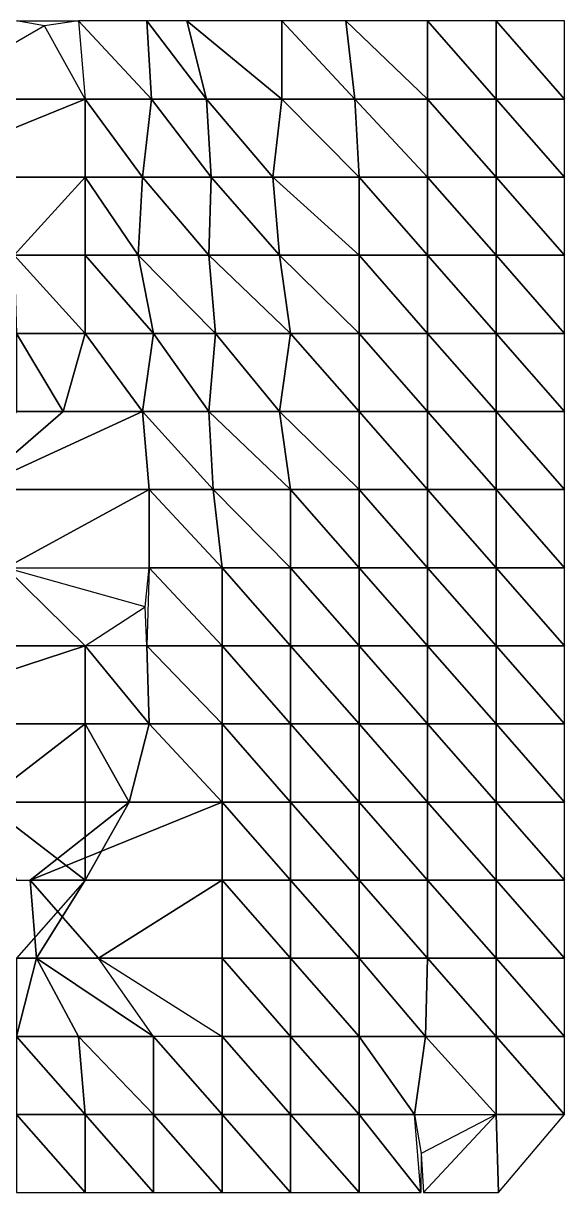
# Model space of a CAD drawing. Header units: metres. Extents: x -317 to 276, y -240 to 234.
# Drawn here: x 234.4 to 276, y -240 to -150.2 of the extents above; entities that cross this region are included whole.
import ezdxf

# ---------------------------------------------------------------- set-up
doc = ezdxf.new("R2010")
doc.units = ezdxf.units.M

msp = doc.modelspace()

# ---------------------------------------------------------------- linework, layer by layer
for points in [[(236.05823, -150.375, -618.04486), (226.28693, -156, -629.6735), (239.16687, -156, -618.612), (239.16698, -155.9999, -618.6119)], [(238.65924, -150, -619.5412), (236.05823, -150.375, -618.04486), (233.90137, -150, -615.7355), (233.90147, -149.9999, -615.73535)], [(238.65924, -150, -619.5412), (244.26312, -156, -621.7983), (243.92474, -150, -622.4177), (243.92485, -149.9999, -622.4176)], [(238.65924, -150, -619.5412), (239.16687, -156, -618.612), (244.26312, -156, -621.7983), (244.26323, -155.9999, -621.79816)], [(243.92474, -150, -622.4177), (248.51343, -156, -626.53326), (246.99054, -150, -629.32086), (246.99065, -149.9999, -629.32074)], [(243.92474, -150, -622.4177), (244.26312, -156, -621.7983), (248.51343, -156, -626.53326), (248.51353, -155.9999, -626.53314)], [(246.99054, -150, -629.32086), (254.2865, -156, -628.4806), (254.2865, -150, -628.4806), (254.2866, -149.9999, -628.48047)], [(246.99054, -150, -629.32086), (248.51343, -156, -626.53326), (254.2865, -156, -628.4806), (254.2866, -155.9999, -628.48047)], [(254.2865, -150, -628.4806), (259.89038, -156, -630.7377), (259.21356, -150, -631.9766), (259.21365, -149.9999, -631.9765)], [(254.2865, -150, -628.4806), (254.2865, -156, -628.4806), (259.89038, -156, -630.7377), (259.89047, -155.9999, -630.73755)], [(259.21356, -150, -631.9766), (265.49432, -156, -632.99475), (265.49432, -150, -632.99475), (265.49442, -149.9999, -632.9946)], [(259.21356, -150, -631.9766), (259.89038, -156, -630.7377), (265.49432, -156, -632.99475), (265.49442, -155.9999, -632.9946)], [(265.49432, -150, -632.99475), (270.75983, -156, -635.87134), (270.75983, -150, -635.87134), (270.75992, -149.9999, -635.8712)], [(265.49432, -150, -632.99475), (265.49432, -156, -632.99475), (270.75983, -156, -635.87134), (270.75992, -155.9999, -635.8712)], [(270.75983, -150, -635.87134), (276.02533, -156, -638.74786), (276.02533, -150, -638.74786), (276.02542, -149.9999, -638.74774)], [(270.75983, -150, -635.87134), (270.75983, -156, -635.87134), (276.02533, -156, -638.74786), (276.02542, -155.9999, -638.74774)], [(224.42566, -162, -633.08057), (239.16687, -162, -618.612), (239.16687, -156, -618.612), (239.16698, -155.9999, -618.6119)], [(224.42566, -162, -633.08057), (239.16687, -156, -618.612), (226.28693, -156, -629.6735), (226.28703, -155.9999, -629.6734)], [(239.16687, -156, -618.612), (243.5863, -162, -623.03723), (244.26312, -156, -621.7983), (244.26323, -155.9999, -621.79816)], [(239.16687, -156, -618.612), (239.16687, -162, -618.612), (243.5863, -162, -623.03723), (243.58641, -161.9999, -623.0371)], [(244.26312, -156, -621.7983), (243.5863, -162, -623.03723), (248.8518, -162, -625.9138), (248.85191, -161.9999, -625.9137)], [(244.26312, -156, -621.7983), (248.8518, -162, -625.9138), (248.51343, -156, -626.53326), (248.51353, -155.9999, -626.53314)], [(248.51343, -156, -626.53326), (253.60962, -162, -629.71954), (254.2865, -156, -628.4806), (254.2866, -155.9999, -628.48047)], [(248.51343, -156, -626.53326), (248.8518, -162, -625.9138), (253.60962, -162, -629.71954), (253.60973, -161.9999, -629.7194)], [(254.2865, -156, -628.4806), (253.60962, -162, -629.71954), (260.22882, -162, -630.1182), (260.2289, -161.9999, -630.1181)], [(254.2865, -156, -628.4806), (260.22882, -162, -630.1182), (259.89038, -156, -630.7377), (259.89047, -155.9999, -630.73755)], [(259.89038, -156, -630.7377), (265.49432, -162, -632.99475), (265.49432, -156, -632.99475), (265.49442, -155.9999, -632.9946)], [(259.89038, -156, -630.7377), (260.22882, -162, -630.1182), (265.49432, -162, -632.99475), (265.49442, -161.9999, -632.9946)], [(265.49432, -156, -632.99475), (270.75983, -162, -635.87134), (270.75983, -156, -635.87134), (270.75992, -155.9999, -635.8712)], [(265.49432, -156, -632.99475), (265.49432, -162, -632.99475), (270.75983, -162, -635.87134), (270.75992, -161.9999, -635.8712)], [(270.75983, -156, -635.87134), (276.02533, -162, -638.74786), (276.02533, -156, -638.74786), (276.02542, -155.9999, -638.74774)], [(270.75983, -156, -635.87134), (270.75983, -162, -635.87134), (276.02533, -162, -638.74786), (276.02542, -161.9999, -638.74774)], [(233.73212, -168, -616.04517), (239.16687, -162, -618.612), (224.42566, -162, -633.08057), (224.42577, -161.9999, -633.08044)], [(233.73212, -168, -616.04517), (239.16687, -168, -618.612), (239.16687, -162, -618.612), (239.16698, -161.9999, -618.6119)], [(239.16687, -162, -618.612), (243.24792, -168, -623.6567), (243.5863, -162, -623.03723), (243.58641, -161.9999, -623.0371)], [(239.16687, -162, -618.612), (239.16687, -168, -618.612), (243.24792, -168, -623.6567), (243.24803, -167.9999, -623.65656)], [(243.5863, -162, -623.03723), (243.24792, -168, -623.6567), (248.68262, -168, -626.2235), (248.68272, -167.9999, -626.2234)], [(243.5863, -162, -623.03723), (248.68262, -168, -626.2235), (248.8518, -162, -625.9138), (248.85191, -161.9999, -625.9137)], [(248.8518, -162, -625.9138), (248.68262, -168, -626.2235), (254.11725, -168, -628.79034), (254.11736, -167.9999, -628.7902)], [(248.8518, -162, -625.9138), (254.11725, -168, -628.79034), (253.60962, -162, -629.71954), (253.60973, -161.9999, -629.7194)], [(253.60962, -162, -629.71954), (260.22882, -168, -630.1182), (260.22882, -162, -630.1182), (260.2289, -161.9999, -630.1181)], [(253.60962, -162, -629.71954), (254.11725, -168, -628.79034), (260.22882, -168, -630.1182), (260.2289, -167.9999, -630.1181)], [(260.22882, -162, -630.1182), (265.49432, -168, -632.99475), (265.49432, -162, -632.99475), (265.49442, -161.9999, -632.9946)], [(260.22882, -162, -630.1182), (260.22882, -168, -630.1182), (265.49432, -168, -632.99475), (265.49442, -167.9999, -632.9946)], [(265.49432, -162, -632.99475), (270.75983, -168, -635.87134), (270.75983, -162, -635.87134), (270.75992, -161.9999, -635.8712)], [(265.49432, -162, -632.99475), (265.49432, -168, -632.99475), (270.75983, -168, -635.87134), (270.75992, -167.9999, -635.8712)], [(270.75983, -162, -635.87134), (276.02533, -168, -638.74786), (276.02533, -162, -638.74786), (276.02542, -161.9999, -638.74774)], [(270.75983, -162, -635.87134), (270.75983, -168, -635.87134), (276.02533, -168, -638.74786), (276.02542, -167.9999, -638.74774)], [(233.73212, -168, -616.04517), (239.16687, -174, -618.612), (239.16687, -168, -618.612), (239.16698, -167.9999, -618.6119)], [(233.73212, -168, -616.04517), (233.90137, -174, -615.7355), (239.16687, -174, -618.612), (239.16698, -173.9999, -618.6119)], [(239.16687, -168, -618.612), (244.43237, -174, -621.4885), (243.24792, -168, -623.6567), (243.24803, -167.9999, -623.65656)], [(239.16687, -168, -618.612), (239.16687, -174, -618.612), (244.43237, -174, -621.4885), (244.43248, -173.9999, -621.4884)], [(243.24792, -168, -623.6567), (249.19025, -174, -625.2943), (248.68262, -168, -626.2235), (248.68272, -167.9999, -626.2234)], [(243.24792, -168, -623.6567), (244.43237, -174, -621.4885), (249.19025, -174, -625.2943), (249.19035, -173.9999, -625.2942)], [(248.68262, -168, -626.2235), (254.96332, -174, -627.2417), (254.11725, -168, -628.79034), (254.11736, -167.9999, -628.7902)], [(248.68262, -168, -626.2235), (249.19025, -174, -625.2943), (254.96332, -174, -627.2417), (254.96342, -173.9999, -627.2416)], [(254.11725, -168, -628.79034), (260.22882, -174, -630.1182), (260.22882, -168, -630.1182), (260.2289, -167.9999, -630.1181)], [(254.11725, -168, -628.79034), (254.96332, -174, -627.2417), (260.22882, -174, -630.1182), (260.2289, -173.9999, -630.1181)], [(260.22882, -168, -630.1182), (265.49432, -174, -632.99475), (265.49432, -168, -632.99475), (265.49442, -167.9999, -632.9946)], [(260.22882, -168, -630.1182), (260.22882, -174, -630.1182), (265.49432, -174, -632.99475), (265.49442, -173.9999, -632.9946)], [(265.49432, -168, -632.99475), (270.75983, -174, -635.87134), (270.75983, -168, -635.87134), (270.75992, -167.9999, -635.8712)], [(265.49432, -168, -632.99475), (265.49432, -174, -632.99475), (270.75983, -174, -635.87134), (270.75992, -173.9999, -635.8712)], [(270.75983, -168, -635.87134), (276.02533, -174, -638.74786), (276.02533, -168, -638.74786), (276.02542, -167.9999, -638.74774)], [(270.75983, -168, -635.87134), (270.75983, -174, -635.87134), (276.02533, -174, -638.74786), (276.02542, -173.9999, -638.74774)], [(233.90137, -174, -615.7355), (237.47473, -180, -621.70935), (239.16687, -174, -618.612), (239.16698, -173.9999, -618.6119)], [(233.90137, -174, -615.7355), (233.90137, -180, -615.7355), (237.47473, -180, -621.70935), (237.47484, -179.9999, -621.7092)], [(239.16687, -174, -618.612), (237.47473, -180, -621.70935), (243.5863, -180, -623.03723), (243.58641, -179.9999, -623.0371)], [(239.16687, -174, -618.612), (243.5863, -180, -623.03723), (244.43237, -174, -621.4885), (244.43248, -173.9999, -621.4884)], [(244.43237, -174, -621.4885), (243.5863, -180, -623.03723), (248.68262, -180, -626.2235), (248.68272, -179.9999, -626.2234)], [(244.43237, -174, -621.4885), (248.68262, -180, -626.2235), (249.19025, -174, -625.2943), (249.19035, -173.9999, -625.2942)], [(249.19025, -174, -625.2943), (248.68262, -180, -626.2235), (254.11725, -180, -628.79034), (254.11736, -179.9999, -628.7902)], [(249.19025, -174, -625.2943), (254.11725, -180, -628.79034), (254.96332, -174, -627.2417), (254.96342, -173.9999, -627.2416)], [(254.96332, -174, -627.2417), (254.11725, -180, -628.79034), (260.22882, -180, -630.1182), (260.2289, -179.9999, -630.1181)], [(254.96332, -174, -627.2417), (260.22882, -180, -630.1182), (260.22882, -174, -630.1182), (260.2289, -173.9999, -630.1181)], [(260.22882, -174, -630.1182), (265.49432, -180, -632.99475), (265.49432, -174, -632.99475), (265.49442, -173.9999, -632.9946)], [(260.22882, -174, -630.1182), (260.22882, -180, -630.1182), (265.49432, -180, -632.99475), (265.49442, -179.9999, -632.9946)], [(265.49432, -174, -632.99475), (270.75983, -180, -635.87134), (270.75983, -174, -635.87134), (270.75992, -173.9999, -635.8712)], [(265.49432, -174, -632.99475), (265.49432, -180, -632.99475), (270.75983, -180, -635.87134), (270.75992, -179.9999, -635.8712)], [(270.75983, -174, -635.87134), (276.02533, -180, -638.74786), (276.02533, -174, -638.74786), (276.02542, -173.9999, -638.74774)], [(270.75983, -174, -635.87134), (270.75983, -180, -635.87134), (276.02533, -180, -638.74786), (276.02542, -179.9999, -638.74774)], [(233.90137, -180, -615.7355), (230.53717, -186, -634.40845), (237.47473, -180, -621.70935), (237.47484, -179.9999, -621.7092)], [(230.53717, -186, -634.40845), (244.09393, -186, -622.10803), (243.5863, -180, -623.03723), (243.58641, -179.9999, -623.0371)], [(230.53717, -186, -634.40845), (243.5863, -180, -623.03723), (237.47473, -180, -621.70935), (237.47484, -179.9999, -621.7092)], [(243.5863, -180, -623.03723), (249.021, -186, -625.604), (248.68262, -180, -626.2235), (248.68272, -179.9999, -626.2234)], [(243.5863, -180, -623.03723), (244.09393, -186, -622.10803), (249.021, -186, -625.604), (249.0211, -185.9999, -625.6039)], [(248.68262, -180, -626.2235), (254.96332, -186, -627.2417), (254.11725, -180, -628.79034), (254.11736, -179.9999, -628.7902)], [(248.68262, -180, -626.2235), (249.021, -186, -625.604), (254.96332, -186, -627.2417), (254.96342, -185.9999, -627.2416)], [(254.11725, -180, -628.79034), (260.22882, -186, -630.1182), (260.22882, -180, -630.1182), (260.2289, -179.9999, -630.1181)], [(254.11725, -180, -628.79034), (254.96332, -186, -627.2417), (260.22882, -186, -630.1182), (260.2289, -185.9999, -630.1181)], [(260.22882, -180, -630.1182), (265.49432, -186, -632.99475), (265.49432, -180, -632.99475), (265.49442, -179.9999, -632.9946)], [(260.22882, -180, -630.1182), (260.22882, -186, -630.1182), (265.49432, -186, -632.99475), (265.49442, -185.9999, -632.9946)], [(265.49432, -180, -632.99475), (270.75983, -186, -635.87134), (270.75983, -180, -635.87134), (270.75992, -179.9999, -635.8712)], [(265.49432, -180, -632.99475), (265.49432, -186, -632.99475), (270.75983, -186, -635.87134), (270.75992, -185.9999, -635.8712)], [(270.75983, -180, -635.87134), (276.02533, -186, -638.74786), (276.02533, -180, -638.74786), (276.02542, -179.9999, -638.74774)], [(270.75983, -180, -635.87134), (270.75983, -186, -635.87134), (276.02533, -186, -638.74786), (276.02542, -185.9999, -638.74774)], [(233.07532, -192, -629.76245), (244.09393, -186, -622.10803), (230.53717, -186, -634.40845), (230.53728, -185.9999, -634.4083)], [(233.07532, -192, -629.76245), (244.09393, -192, -622.10803), (244.09393, -186, -622.10803), (244.09404, -185.9999, -622.1079)], [(244.09393, -186, -622.10803), (249.69788, -192, -624.3651), (249.021, -186, -625.604), (249.0211, -185.9999, -625.6039)], [(244.09393, -186, -622.10803), (244.09393, -192, -622.10803), (249.69788, -192, -624.3651), (249.69798, -191.9999, -624.365)], [(249.021, -186, -625.604), (254.96332, -192, -627.2417), (254.96332, -186, -627.2417), (254.96342, -185.9999, -627.2416)], [(249.021, -186, -625.604), (249.69788, -192, -624.3651), (254.96332, -192, -627.2417), (254.96342, -191.9999, -627.2416)], [(254.96332, -186, -627.2417), (260.22882, -192, -630.1182), (260.22882, -186, -630.1182), (260.2289, -185.9999, -630.1181)], [(254.96332, -186, -627.2417), (254.96332, -192, -627.2417), (260.22882, -192, -630.1182), (260.2289, -191.9999, -630.1181)], [(260.22882, -186, -630.1182), (265.49432, -192, -632.99475), (265.49432, -186, -632.99475), (265.49442, -185.9999, -632.9946)], [(260.22882, -186, -630.1182), (260.22882, -192, -630.1182), (265.49432, -192, -632.99475), (265.49442, -191.9999, -632.9946)], [(265.49432, -186, -632.99475), (270.75983, -192, -635.87134), (270.75983, -186, -635.87134), (270.75992, -185.9999, -635.8712)], [(265.49432, -186, -632.99475), (265.49432, -192, -632.99475), (270.75983, -192, -635.87134), (270.75992, -191.9999, -635.8712)], [(270.75983, -186, -635.87134), (276.02533, -192, -638.74786), (276.02533, -186, -638.74786), (276.02542, -185.9999, -638.74774)], [(270.75983, -186, -635.87134), (270.75983, -192, -635.87134), (276.02533, -192, -638.74786), (276.02542, -191.9999, -638.74774)], [(223.24121, -198, -635.2487), (239.16687, -198, -618.612), (233.07532, -192, -629.76245), (233.07542, -191.9999, -629.7623)], [(239.16687, -198, -618.612), (243.79614, -195, -622.3149), (233.07532, -192, -629.76245), (233.07542, -191.9999, -629.7623)], [(244.09393, -192, -622.10803), (243.92474, -198, -622.4177), (243.79614, -195, -622.3149), (243.79625, -194.9999, -622.31476)], [(244.09393, -192, -622.10803), (243.92474, -198, -622.4177), (249.69788, -198, -624.3651), (249.69798, -197.9999, -624.365)], [(244.09393, -192, -622.10803), (249.69788, -198, -624.3651), (249.69788, -192, -624.3651), (249.69798, -191.9999, -624.365)], [(249.69788, -192, -624.3651), (254.96332, -198, -627.2417), (254.96332, -192, -627.2417), (254.96342, -191.9999, -627.2416)], [(249.69788, -192, -624.3651), (249.69788, -198, -624.3651), (254.96332, -198, -627.2417), (254.96342, -197.9999, -627.2416)], [(254.96332, -192, -627.2417), (260.22882, -198, -630.1182), (260.22882, -192, -630.1182), (260.2289, -191.9999, -630.1181)], [(254.96332, -192, -627.2417), (254.96332, -198, -627.2417), (260.22882, -198, -630.1182), (260.2289, -197.9999, -630.1181)], [(260.22882, -192, -630.1182), (265.49432, -198, -632.99475), (265.49432, -192, -632.99475), (265.49442, -191.9999, -632.9946)], [(260.22882, -192, -630.1182), (260.22882, -198, -630.1182), (265.49432, -198, -632.99475), (265.49442, -197.9999, -632.9946)], [(265.49432, -192, -632.99475), (270.75983, -198, -635.87134), (270.75983, -192, -635.87134), (270.75992, -191.9999, -635.8712)], [(265.49432, -192, -632.99475), (265.49432, -198, -632.99475), (270.75983, -198, -635.87134), (270.75992, -197.9999, -635.8712)], [(270.75983, -192, -635.87134), (276.02533, -198, -638.74786), (276.02533, -192, -638.74786), (276.02542, -191.9999, -638.74774)], [(270.75983, -192, -635.87134), (270.75983, -198, -635.87134), (276.02533, -198, -638.74786), (276.02542, -197.9999, -638.74774)], [(220.87225, -204, -639.585), (239.16687, -204, -618.612), (239.16687, -198, -618.612), (239.16698, -197.9999, -618.6119)], [(220.87225, -204, -639.585), (239.16687, -198, -618.612), (223.24121, -198, -635.2487), (223.24132, -197.9999, -635.2486)], [(239.16687, -198, -618.612), (244.09393, -204, -622.10803), (243.92474, -198, -622.4177), (243.92485, -197.9999, -622.4176)], [(239.16687, -198, -618.612), (239.16687, -204, -618.612), (244.09393, -204, -622.10803), (244.09404, -203.9999, -622.1079)], [(243.92474, -198, -622.4177), (249.69788, -204, -624.3651), (249.69788, -198, -624.3651), (249.69798, -197.9999, -624.365)], [(243.92474, -198, -622.4177), (244.09393, -204, -622.10803), (249.69788, -204, -624.3651), (249.69798, -203.9999, -624.365)], [(249.69788, -198, -624.3651), (254.96332, -204, -627.2417), (254.96332, -198, -627.2417), (254.96342, -197.9999, -627.2416)], [(249.69788, -198, -624.3651), (249.69788, -204, -624.3651), (254.96332, -204, -627.2417), (254.96342, -203.9999, -627.2416)], [(254.96332, -198, -627.2417), (260.22882, -204, -630.1182), (260.22882, -198, -630.1182), (260.2289, -197.9999, -630.1181)], [(254.96332, -198, -627.2417), (254.96332, -204, -627.2417), (260.22882, -204, -630.1182), (260.2289, -203.9999, -630.1181)], [(260.22882, -198, -630.1182), (265.49432, -204, -632.99475), (265.49432, -198, -632.99475), (265.49442, -197.9999, -632.9946)], [(260.22882, -198, -630.1182), (260.22882, -204, -630.1182), (265.49432, -204, -632.99475), (265.49442, -203.9999, -632.9946)], [(265.49432, -198, -632.99475), (270.75983, -204, -635.87134), (270.75983, -198, -635.87134), (270.75992, -197.9999, -635.8712)], [(265.49432, -198, -632.99475), (265.49432, -204, -632.99475), (270.75983, -204, -635.87134), (270.75992, -203.9999, -635.8712)], [(270.75983, -198, -635.87134), (276.02533, -204, -638.74786), (276.02533, -198, -638.74786), (276.02542, -197.9999, -638.74774)], [(270.75983, -198, -635.87134), (270.75983, -204, -635.87134), (276.02533, -204, -638.74786), (276.02542, -203.9999, -638.74774)], [(231.36322, -210, -620.3815), (239.16687, -204, -618.612), (220.87225, -204, -639.585), (220.87236, -203.9999, -639.5849)], [(231.36322, -210, -620.3815), (239.16687, -210, -618.612), (239.16687, -204, -618.612), (239.16698, -203.9999, -618.6119)], [(239.16687, -204, -618.612), (242.57104, -210, -624.8956), (244.09393, -204, -622.10803), (244.09404, -203.9999, -622.1079)], [(239.16687, -204, -618.612), (239.16687, -210, -618.612), (242.57104, -210, -624.8956), (242.57115, -209.9999, -624.8955)], [(244.09393, -204, -622.10803), (242.57104, -210, -624.8956), (249.69788, -210, -624.3651), (249.69798, -209.9999, -624.365)], [(244.09393, -204, -622.10803), (249.69788, -210, -624.3651), (249.69788, -204, -624.3651), (249.69798, -203.9999, -624.365)], [(249.69788, -204, -624.3651), (254.96332, -210, -627.2417), (254.96332, -204, -627.2417), (254.96342, -203.9999, -627.2416)], [(249.69788, -204, -624.3651), (249.69788, -210, -624.3651), (254.96332, -210, -627.2417), (254.96342, -209.9999, -627.2416)], [(254.96332, -204, -627.2417), (260.22882, -210, -630.1182), (260.22882, -204, -630.1182), (260.2289, -203.9999, -630.1181)], [(254.96332, -204, -627.2417), (254.96332, -210, -627.2417), (260.22882, -210, -630.1182), (260.2289, -209.9999, -630.1181)], [(260.22882, -204, -630.1182), (265.49432, -210, -632.99475), (265.49432, -204, -632.99475), (265.49442, -203.9999, -632.9946)], [(260.22882, -204, -630.1182), (260.22882, -210, -630.1182), (265.49432, -210, -632.99475), (265.49442, -209.9999, -632.9946)], [(265.49432, -204, -632.99475), (270.75983, -210, -635.87134), (270.75983, -204, -635.87134), (270.75992, -203.9999, -635.8712)], [(265.49432, -204, -632.99475), (265.49432, -210, -632.99475), (270.75983, -210, -635.87134), (270.75992, -209.9999, -635.8712)], [(270.75983, -204, -635.87134), (276.02533, -210, -638.74786), (276.02533, -204, -638.74786), (276.02542, -203.9999, -638.74774)], [(270.75983, -204, -635.87134), (270.75983, -210, -635.87134), (276.02533, -210, -638.74786), (276.02542, -209.9999, -638.74774)], [(231.36322, -210, -620.3815), (239.16687, -216, -618.612), (239.16687, -210, -618.612), (239.16698, -209.9999, -618.6119)], [(231.36322, -210, -620.3815), (233.90137, -216, -615.7355), (239.16687, -216, -618.612), (239.16698, -215.9999, -618.6119)], [(239.16687, -216, -618.612), (234.95667, -216, -638.83374), (242.57104, -210, -624.8956), (242.57115, -209.9999, -624.8955)], [(234.95667, -216, -638.83374), (249.69788, -216, -624.3651), (249.69788, -210, -624.3651), (249.69798, -209.9999, -624.365)], [(234.95667, -216, -638.83374), (249.69788, -210, -624.3651), (242.57104, -210, -624.8956), (242.57115, -209.9999, -624.8955)], [(239.16687, -216, -618.612), (242.57104, -210, -624.8956), (239.16687, -210, -618.612), (239.16698, -209.9999, -618.6119)], [(249.69788, -210, -624.3651), (254.96332, -216, -627.2417), (254.96332, -210, -627.2417), (254.96342, -209.9999, -627.2416)], [(249.69788, -210, -624.3651), (249.69788, -216, -624.3651), (254.96332, -216, -627.2417), (254.96342, -215.9999, -627.2416)], [(254.96332, -210, -627.2417), (260.22882, -216, -630.1182), (260.22882, -210, -630.1182), (260.2289, -209.9999, -630.1181)], [(254.96332, -210, -627.2417), (254.96332, -216, -627.2417), (260.22882, -216, -630.1182), (260.2289, -215.9999, -630.1181)], [(260.22882, -210, -630.1182), (265.49432, -216, -632.99475), (265.49432, -210, -632.99475), (265.49442, -209.9999, -632.9946)], [(260.22882, -210, -630.1182), (260.22882, -216, -630.1182), (265.49432, -216, -632.99475), (265.49442, -215.9999, -632.9946)], [(265.49432, -210, -632.99475), (270.75983, -216, -635.87134), (270.75983, -210, -635.87134), (270.75992, -209.9999, -635.8712)], [(265.49432, -210, -632.99475), (265.49432, -216, -632.99475), (270.75983, -216, -635.87134), (270.75992, -215.9999, -635.8712)], [(270.75983, -210, -635.87134), (276.02533, -216, -638.74786), (276.02533, -210, -638.74786), (276.02542, -209.9999, -638.74774)], [(270.75983, -210, -635.87134), (270.75983, -216, -635.87134), (276.02533, -216, -638.74786), (276.02542, -215.9999, -638.74774)], [(239.16687, -216, -618.612), (233.90137, -222, -615.7355), (235.44427, -222, -625.42615), (235.44438, -221.9999, -625.426)], [(235.44427, -222, -625.42615), (240.20215, -222, -629.23193), (234.95667, -216, -638.83374), (234.95677, -215.9999, -638.8336)], [(235.44427, -222, -625.42615), (234.95667, -216, -638.83374), (239.16687, -216, -618.612), (239.16698, -215.9999, -618.6119)], [(240.20215, -222, -629.23193), (249.69788, -216, -624.3651), (234.95667, -216, -638.83374), (234.95677, -215.9999, -638.8336)], [(240.20215, -222, -629.23193), (249.69788, -222, -624.3651), (249.69788, -216, -624.3651), (249.69798, -215.9999, -624.365)], [(249.69788, -216, -624.3651), (254.96332, -222, -627.2417), (254.96332, -216, -627.2417), (254.96342, -215.9999, -627.2416)], [(249.69788, -216, -624.3651), (249.69788, -222, -624.3651), (254.96332, -222, -627.2417), (254.96342, -221.9999, -627.2416)], [(254.96332, -216, -627.2417), (260.22882, -222, -630.1182), (260.22882, -216, -630.1182), (260.2289, -215.9999, -630.1181)], [(254.96332, -216, -627.2417), (254.96332, -222, -627.2417), (260.22882, -222, -630.1182), (260.2289, -221.9999, -630.1181)], [(260.22882, -216, -630.1182), (265.49432, -222, -632.99475), (265.49432, -216, -632.99475), (265.49442, -215.9999, -632.9946)], [(260.22882, -216, -630.1182), (260.22882, -222, -630.1182), (265.49432, -222, -632.99475), (265.49442, -221.9999, -632.9946)], [(265.49432, -216, -632.99475), (270.75983, -222, -635.87134), (270.75983, -216, -635.87134), (270.75992, -215.9999, -635.8712)], [(265.49432, -216, -632.99475), (265.49432, -222, -632.99475), (270.75983, -222, -635.87134), (270.75992, -221.9999, -635.8712)], [(270.75983, -216, -635.87134), (276.02533, -222, -638.74786), (276.02533, -216, -638.74786), (276.02542, -215.9999, -638.74774)], [(270.75983, -216, -635.87134), (270.75983, -222, -635.87134), (276.02533, -222, -638.74786), (276.02542, -221.9999, -638.74774)], [(233.90137, -228, -615.7355), (238.65924, -228, -619.5412), (235.44427, -222, -625.42615), (235.44438, -221.9999, -625.426)], [(233.90137, -228, -615.7355), (235.44427, -222, -625.42615), (233.90137, -222, -615.7355), (233.90147, -221.9999, -615.73535)], [(244.43237, -228, -621.4885), (240.20215, -222, -629.23193), (235.44427, -222, -625.42615), (235.44438, -221.9999, -625.426)], [(244.43237, -228, -621.4885), (235.44427, -222, -625.42615), (238.65924, -228, -619.5412), (238.65935, -227.9999, -619.5411)], [(240.20215, -222, -629.23193), (249.69788, -228, -624.3651), (249.69788, -222, -624.3651), (249.69798, -221.9999, -624.365)], [(249.69788, -222, -624.3651), (254.96332, -228, -627.2417), (254.96332, -222, -627.2417), (254.96342, -221.9999, -627.2416)], [(249.69788, -222, -624.3651), (249.69788, -228, -624.3651), (254.96332, -228, -627.2417), (254.96342, -227.9999, -627.2416)], [(254.96332, -222, -627.2417), (260.22882, -228, -630.1182), (260.22882, -222, -630.1182), (260.2289, -221.9999, -630.1181)], [(254.96332, -222, -627.2417), (254.96332, -228, -627.2417), (260.22882, -228, -630.1182), (260.2289, -227.9999, -630.1181)], [(260.22882, -222, -630.1182), (265.32507, -228, -633.3045), (265.49432, -222, -632.99475), (265.49442, -221.9999, -632.9946)], [(260.22882, -222, -630.1182), (260.22882, -228, -630.1182), (265.32507, -228, -633.3045), (265.32516, -227.9999, -633.3044)], [(265.49432, -222, -632.99475), (265.32507, -228, -633.3045), (270.75983, -228, -635.87134), (270.75992, -227.9999, -635.8712)], [(265.49432, -222, -632.99475), (270.75983, -228, -635.87134), (270.75983, -222, -635.87134), (270.75992, -221.9999, -635.8712)], [(270.75983, -222, -635.87134), (276.02533, -228, -638.74786), (276.02533, -222, -638.74786), (276.02542, -221.9999, -638.74774)], [(270.75983, -222, -635.87134), (270.75983, -228, -635.87134), (276.02533, -228, -638.74786), (276.02542, -227.9999, -638.74774)], [(233.90137, -228, -615.7355), (239.16687, -234, -618.612), (238.65924, -228, -619.5412), (238.65935, -227.9999, -619.5411)], [(233.90137, -228, -615.7355), (233.90137, -234, -615.7355), (239.16687, -234, -618.612), (239.16698, -233.9999, -618.6119)], [(238.65924, -228, -619.5412), (244.43237, -234, -621.4885), (244.43237, -228, -621.4885), (244.43248, -227.9999, -621.4884)], [(238.65924, -228, -619.5412), (239.16687, -234, -618.612), (244.43237, -234, -621.4885), (244.43248, -233.9999, -621.4884)], [(244.43237, -228, -621.4885), (249.69788, -234, -624.3651), (249.69788, -228, -624.3651), (249.69798, -227.9999, -624.365)], [(244.43237, -228, -621.4885), (244.43237, -234, -621.4885), (249.69788, -234, -624.3651), (249.69798, -233.9999, -624.365)], [(249.69788, -228, -624.3651), (254.96332, -234, -627.2417), (254.96332, -228, -627.2417), (254.96342, -227.9999, -627.2416)], [(249.69788, -228, -624.3651), (249.69788, -234, -624.3651), (254.96332, -234, -627.2417), (254.96342, -233.9999, -627.2416)], [(254.96332, -228, -627.2417), (260.22882, -234, -630.1182), (260.22882, -228, -630.1182), (260.2289, -227.9999, -630.1181)], [(254.96332, -228, -627.2417), (254.96332, -234, -627.2417), (260.22882, -234, -630.1182), (260.2289, -233.9999, -630.1181)], [(260.22882, -228, -630.1182), (264.47906, -234, -634.85315), (265.32507, -228, -633.3045), (265.32516, -227.9999, -633.3044)], [(260.22882, -228, -630.1182), (260.22882, -234, -630.1182), (264.47906, -234, -634.85315), (264.47916, -233.9999, -634.853)], [(265.32507, -228, -633.3045), (264.47906, -234, -634.85315), (270.75983, -234, -635.87134), (270.75992, -233.9999, -635.8712)], [(265.32507, -228, -633.3045), (270.75983, -234, -635.87134), (270.75983, -228, -635.87134), (270.75992, -227.9999, -635.8712)], [(270.75983, -228, -635.87134), (276.02533, -234, -638.74786), (276.02533, -228, -638.74786), (276.02542, -227.9999, -638.74774)], [(270.75983, -228, -635.87134), (270.75983, -234, -635.87134), (276.02533, -234, -638.74786), (276.02542, -233.9999, -638.74774)], [(233.90137, -234, -615.7355), (239.16687, -240, -618.612), (239.16687, -234, -618.612), (239.16698, -233.9999, -618.6119)], [(233.90137, -234, -615.7355), (233.90137, -240, -615.7355), (239.16687, -240, -618.612), (239.16698, -239.9999, -618.6119)], [(239.16687, -234, -618.612), (244.43237, -240, -621.4885), (244.43237, -234, -621.4885), (244.43248, -233.9999, -621.4884)], [(239.16687, -234, -618.612), (239.16687, -240, -618.612), (244.43237, -240, -621.4885), (244.43248, -239.9999, -621.4884)], [(244.43237, -234, -621.4885), (249.69788, -240, -624.3651), (249.69788, -234, -624.3651), (249.69798, -233.9999, -624.365)], [(244.43237, -234, -621.4885), (244.43237, -240, -621.4885), (249.69788, -240, -624.3651), (249.69798, -239.9999, -624.365)], [(249.69788, -234, -624.3651), (254.96332, -240, -627.2417), (254.96332, -234, -627.2417), (254.96342, -233.9999, -627.2416)], [(249.69788, -234, -624.3651), (249.69788, -240, -624.3651), (254.96332, -240, -627.2417), (254.96342, -239.9999, -627.2416)], [(254.96332, -234, -627.2417), (260.22882, -240, -630.1182), (260.22882, -234, -630.1182), (260.2289, -233.9999, -630.1181)], [(254.96332, -234, -627.2417), (254.96332, -240, -627.2417), (260.22882, -240, -630.1182), (260.2289, -239.9999, -630.1181)], [(260.22882, -234, -630.1182), (264.9867, -240, -633.92395), (264.47906, -234, -634.85315), (264.47916, -233.9999, -634.853)], [(260.22882, -234, -630.1182), (260.22882, -240, -630.1182), (264.9867, -240, -633.92395), (264.9868, -239.9999, -633.9238)], [(264.9867, -240, -633.92395), (264.47906, -234, -634.85315), (265.00244, -237, -634.938), (265.00253, -236.9999, -634.93787)], [(270.75983, -234, -635.87134), (265.00244, -237, -634.938), (265.1759, -240, -646.0925), (265.176, -239.9999, -646.0924)], [(270.75983, -234, -635.87134), (265.1759, -240, -646.0925), (270.94904, -240, -648.0399), (270.94913, -239.9999, -648.0398)], [(270.75983, -234, -635.87134), (270.94904, -240, -648.0399), (276.02533, -234, -638.74786), (276.02542, -233.9999, -638.74774)]]:
    msp.add_3dface(points)

doc.saveas('drawing.dxf')
